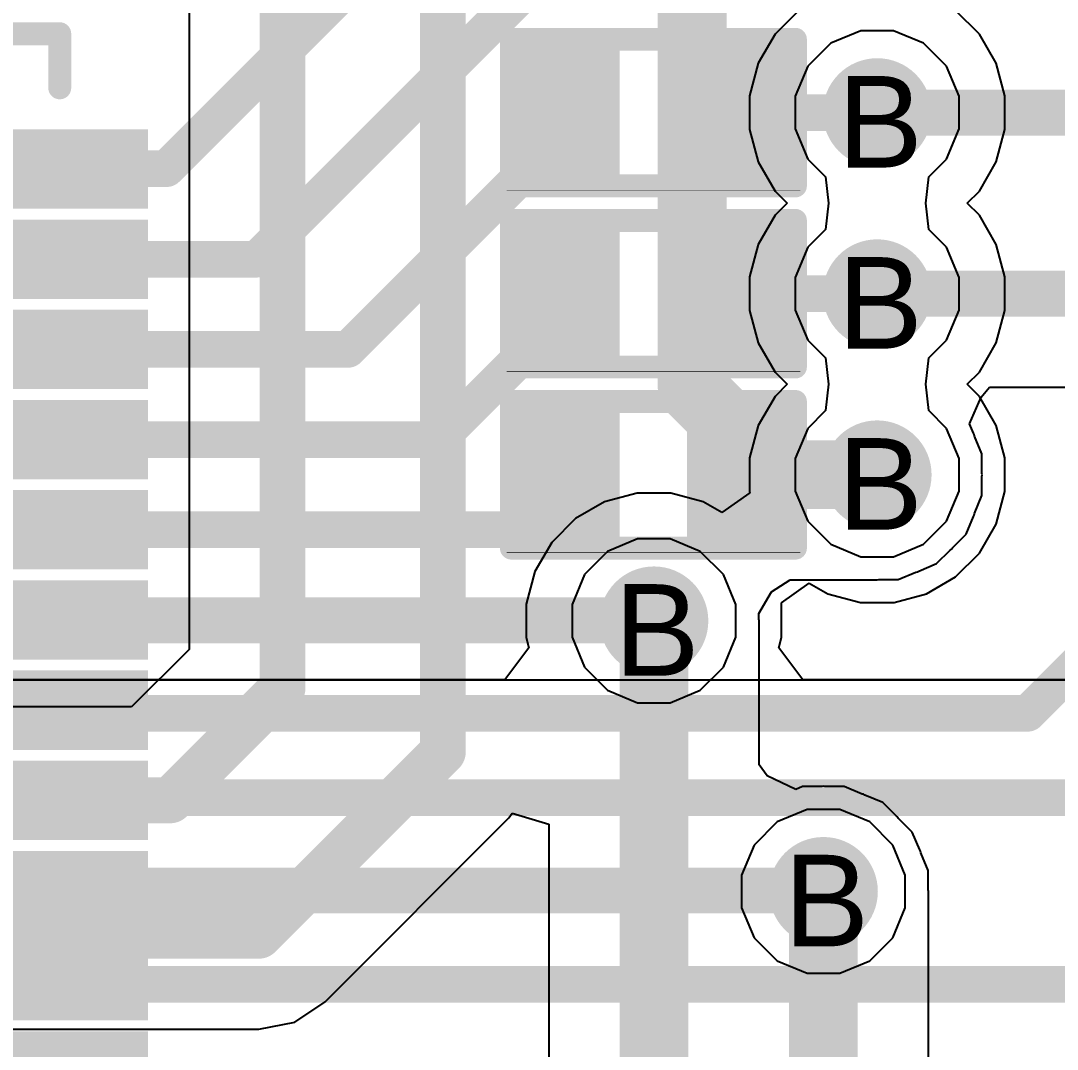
# Model space of a CAD drawing. Header units: inches. Extents: x 0 to 5379, y 0 to 5429.
# Drawn here: x 236.31 to 242.06, y 86.23 to 91.93 of the extents above; entities that cross this region are included whole.
import ezdxf

# ---------------------------------------------------------------- set-up
doc = ezdxf.new("R2010")
doc.units = ezdxf.units.IN
for name, color, linetype in [('Bottom Layer', 5, 'Continuous'), ('Bottom Solder', 6, 'Continuous'), ('Drill Drawing', 1, 'Continuous'), ('GND01', 16, 'Continuous'), ('GND02', 76, 'Continuous'), ('PWR', 156, 'Continuous'), ('SIG 01', 90, 'Continuous'), ('Top Layer', 1, 'Continuous'), ('Top Overlay', 2, 'Continuous'), ('Top Paste', 8, 'Continuous'), ('Top Solder', 216, 'Continuous'), ('Via Holes', 16, 'Continuous')]:
    doc.layers.add(name, color=color, linetype=linetype)
doc.styles.add('Arial', font='', dxfattribs={"height": 0.2})
doc.styles.get('Arial').set_extended_font_data('Arial')

# ---------------------------------------------------------------- blocks, each defined once
blk = doc.blocks.new('64_VFQFPN_9X9_146')
at = {"layer": 'Top Layer'}
for points in [[(4.07, 3.9), (4.93, 3.9), (4.93, 3.6), (4.07, 3.6)], [(4.07, 3.4), (4.93, 3.4), (4.93, 3.1), (4.07, 3.1)], [(4.07, 2.9), (4.93, 2.9), (4.93, 2.6), (4.07, 2.6)], [(4.07, 2.4), (4.93, 2.4), (4.93, 2.1), (4.07, 2.1)], [(4.07, 1.9), (4.93, 1.9), (4.93, 1.6), (4.07, 1.6)], [(4.07, 1.4), (4.93, 1.4), (4.93, 1.1), (4.07, 1.1)], [(4.07, 0.9), (4.93, 0.9), (4.93, 0.6), (4.07, 0.6)], [(4.07, 0.4), (4.93, 0.4), (4.93, 0.1), (4.07, 0.1)], [(4.07, -0.1), (4.93, -0.1), (4.93, -0.4), (4.07, -0.4)], [(4.07, -0.6), (4.93, -0.6), (4.93, -0.9), (4.07, -0.9)], [(4.07, -1.1), (4.93, -1.1), (4.93, -1.4), (4.07, -1.4)]]:
    blk.add_hatch(color=1, dxfattribs=at).paths.add_polyline_path(points)
at = {"layer": 'Top Paste'}
for points in [[(4.07, 3.9), (4.93, 3.9), (4.93, 3.6), (4.07, 3.6)], [(4.07, 3.4), (4.93, 3.4), (4.93, 3.1), (4.07, 3.1)], [(4.07, 2.9), (4.93, 2.9), (4.93, 2.6), (4.07, 2.6)], [(4.07, 2.4), (4.93, 2.4), (4.93, 2.1), (4.07, 2.1)], [(4.07, 1.9), (4.93, 1.9), (4.93, 1.6), (4.07, 1.6)], [(4.07, 1.4), (4.93, 1.4), (4.93, 1.1), (4.07, 1.1)], [(4.07, 0.9), (4.93, 0.9), (4.93, 0.6), (4.07, 0.6)], [(4.07, 0.4), (4.93, 0.4), (4.93, 0.1), (4.07, 0.1)], [(4.07, -0.1), (4.93, -0.1), (4.93, -0.4), (4.07, -0.4)], [(4.07, -0.6), (4.93, -0.6), (4.93, -0.9), (4.07, -0.9)], [(4.07, -1.1), (4.93, -1.1), (4.93, -1.4), (4.07, -1.4)]]:
    blk.add_hatch(color=8, dxfattribs=at).paths.add_polyline_path(points)
at = {"layer": 'Top Solder'}
for points in [[(4, 3.97), (5, 3.97), (5, 3.53), (4, 3.53)], [(4, 3.47), (5, 3.47), (5, 3.03), (4, 3.03)], [(4, 2.97), (5, 2.97), (5, 2.53), (4, 2.53)], [(4, 2.47), (5, 2.47), (5, 2.03), (4, 2.03)], [(4, 1.97), (5, 1.97), (5, 1.53), (4, 1.53)], [(4, 1.47), (5, 1.47), (5, 1.03), (4, 1.03)], [(4, 0.97), (5, 0.97), (5, 0.53), (4, 0.53)], [(4, 0.47), (5, 0.47), (5, 0.03), (4, 0.03)], [(4, -0.03), (5, -0.03), (5, -0.47), (4, -0.47)], [(4, -0.53), (5, -0.53), (5, -0.97), (4, -0.97)], [(4, -1.03), (5, -1.03), (5, -1.47), (4, -1.47)]]:
    blk.add_hatch(color=216, dxfattribs=at).paths.add_polyline_path(points)
at = {"layer": 'Top Overlay'}
for points in [[(4.2112, 4.5, 0.127, 0.127, 0), (4.5112, 4.5, 0.127, 0.127, 0)], [(4.5112, 4.2, 0.127, 0.127, 0), (4.5112, 4.5, 0.127, 0.127, 0)]]:
    blk.add_lwpolyline(points, format="xyseb", dxfattribs=at)
for points in [[(4.4795, 4.5, 0.0635, 0.0635, 1), (4.543, 4.5, 0.0635, 0.0635, 1)], [(4.4795, 4.5, 0.0635, 0.0635, 1), (4.543, 4.5, 0.0635, 0.0635, 1)], [(4.4795, 4.2, 0.0635, 0.0635, 1), (4.543, 4.2, 0.0635, 0.0635, 1)]]:
    blk.add_lwpolyline(points, format="xyseb", close=True, dxfattribs=at)
blk = doc.blocks.new('R___0402_592')
at = {"layer": 'Top Layer'}
for points in [[(-0.6985, -0.3175), (-0.6985, 0.3175), (-0.2413, 0.3175), (-0.2413, -0.3175)], [(0.2413, -0.3175), (0.2413, 0.3175), (0.6985, 0.3175), (0.6985, -0.3175)]]:
    blk.add_hatch(color=1, dxfattribs=at).paths.add_polyline_path(points)
at = {"layer": 'Top Paste'}
for points in [[(-0.6985, -0.3175), (-0.6985, 0.3175), (-0.2413, 0.3175), (-0.2413, -0.3175)], [(0.2413, -0.3175), (0.2413, 0.3175), (0.6985, 0.3175), (0.6985, -0.3175)]]:
    blk.add_hatch(color=8, dxfattribs=at).paths.add_polyline_path(points)
at = {"layer": 'Top Solder'}
for points in [[(-0.7535, -0.3725), (-0.7535, 0.3725), (-0.1863, 0.3725), (-0.1863, -0.3725)], [(0.1863, -0.3725), (0.1863, 0.3725), (0.7535, 0.3725), (0.7535, -0.3725)]]:
    blk.add_hatch(color=216, dxfattribs=at).paths.add_polyline_path(points)
at = {"layer": 'Top Overlay'}
for points in [[(-0.7874, 0.4064, 0.127, 0.127, 0), (0.7874, 0.4064, 0.127, 0.127, 0)], [(-0.7874, -0.4064, 0.127, 0.127, 0), (-0.7874, 0.4064, 0.127, 0.127, 0)], [(0.7874, -0.4064, 0.127, 0.127, 0), (0.7874, 0.4064, 0.127, 0.127, 0)], [(-0.7874, -0.4064, 0.127, 0.127, 0), (0.7874, -0.4064, 0.127, 0.127, 0)], [(-0.8128, -0.4318, 0.00323, 0.00323, 0), (0.8128, -0.4318, 0.00323, 0.00323, 0)]]:
    blk.add_lwpolyline(points, format="xyseb", dxfattribs=at)
for points in [[(-0.8191, 0.4064, 0.0635, 0.0635, 1), (-0.7556, 0.4064, 0.0635, 0.0635, 1)], [(-0.8191, 0.4064, 0.0635, 0.0635, 1), (-0.7556, 0.4064, 0.0635, 0.0635, 1)], [(0.7556, 0.4064, 0.0635, 0.0635, 1), (0.8191, 0.4064, 0.0635, 0.0635, 1)], [(0.7556, 0.4064, 0.0635, 0.0635, 1), (0.8191, 0.4064, 0.0635, 0.0635, 1)], [(-0.8191, -0.4064, 0.0635, 0.0635, 1), (-0.7556, -0.4064, 0.0635, 0.0635, 1)], [(-0.8191, -0.4064, 0.0635, 0.0635, 1), (-0.7556, -0.4064, 0.0635, 0.0635, 1)], [(0.7556, -0.4064, 0.0635, 0.0635, 1), (0.8191, -0.4064, 0.0635, 0.0635, 1)], [(0.7556, -0.4064, 0.0635, 0.0635, 1), (0.8191, -0.4064, 0.0635, 0.0635, 1)], [(-0.8136, -0.4318, 0.00161, 0.00161, 1), (-0.812, -0.4318, 0.00161, 0.00161, 1)], [(0.812, -0.4318, 0.00161, 0.00161, 1), (0.8136, -0.4318, 0.00161, 0.00161, 1)]]:
    blk.add_lwpolyline(points, format="xyseb", close=True, dxfattribs=at)
blk = doc.blocks.new('R___0402_593')
at = {"layer": 'Top Layer'}
for points in [[(-0.6985, -0.3175), (-0.6985, 0.3175), (-0.2413, 0.3175), (-0.2413, -0.3175)], [(0.2413, -0.3175), (0.2413, 0.3175), (0.6985, 0.3175), (0.6985, -0.3175)]]:
    blk.add_hatch(color=1, dxfattribs=at).paths.add_polyline_path(points)
at = {"layer": 'Top Paste'}
for points in [[(-0.6985, -0.3175), (-0.6985, 0.3175), (-0.2413, 0.3175), (-0.2413, -0.3175)], [(0.2413, -0.3175), (0.2413, 0.3175), (0.6985, 0.3175), (0.6985, -0.3175)]]:
    blk.add_hatch(color=8, dxfattribs=at).paths.add_polyline_path(points)
at = {"layer": 'Top Solder'}
for points in [[(-0.7535, -0.3725), (-0.7535, 0.3725), (-0.1863, 0.3725), (-0.1863, -0.3725)], [(0.1863, -0.3725), (0.1863, 0.3725), (0.7535, 0.3725), (0.7535, -0.3725)]]:
    blk.add_hatch(color=216, dxfattribs=at).paths.add_polyline_path(points)
at = {"layer": 'Top Overlay'}
for points in [[(-0.7874, 0.4064, 0.127, 0.127, 0), (0.7874, 0.4064, 0.127, 0.127, 0)], [(-0.7874, -0.4064, 0.127, 0.127, 0), (-0.7874, 0.4064, 0.127, 0.127, 0)], [(0.7874, -0.4064, 0.127, 0.127, 0), (0.7874, 0.4064, 0.127, 0.127, 0)], [(-0.7874, -0.4064, 0.127, 0.127, 0), (0.7874, -0.4064, 0.127, 0.127, 0)], [(-0.8128, -0.4318, 0.00323, 0.00323, 0), (0.8128, -0.4318, 0.00323, 0.00323, 0)]]:
    blk.add_lwpolyline(points, format="xyseb", dxfattribs=at)
for points in [[(-0.8191, 0.4064, 0.0635, 0.0635, 1), (-0.7556, 0.4064, 0.0635, 0.0635, 1)], [(-0.8191, 0.4064, 0.0635, 0.0635, 1), (-0.7556, 0.4064, 0.0635, 0.0635, 1)], [(0.7556, 0.4064, 0.0635, 0.0635, 1), (0.8191, 0.4064, 0.0635, 0.0635, 1)], [(0.7556, 0.4064, 0.0635, 0.0635, 1), (0.8191, 0.4064, 0.0635, 0.0635, 1)], [(-0.8191, -0.4064, 0.0635, 0.0635, 1), (-0.7556, -0.4064, 0.0635, 0.0635, 1)], [(-0.8191, -0.4064, 0.0635, 0.0635, 1), (-0.7556, -0.4064, 0.0635, 0.0635, 1)], [(0.7556, -0.4064, 0.0635, 0.0635, 1), (0.8191, -0.4064, 0.0635, 0.0635, 1)], [(0.7556, -0.4064, 0.0635, 0.0635, 1), (0.8191, -0.4064, 0.0635, 0.0635, 1)], [(-0.8136, -0.4318, 0.00161, 0.00161, 1), (-0.812, -0.4318, 0.00161, 0.00161, 1)], [(0.812, -0.4318, 0.00161, 0.00161, 1), (0.8136, -0.4318, 0.00161, 0.00161, 1)]]:
    blk.add_lwpolyline(points, format="xyseb", close=True, dxfattribs=at)
blk = doc.blocks.new('R___0402_594')
at = {"layer": 'Top Layer'}
for points in [[(-0.6985, -0.3175), (-0.6985, 0.3175), (-0.2413, 0.3175), (-0.2413, -0.3175)], [(0.2413, -0.3175), (0.2413, 0.3175), (0.6985, 0.3175), (0.6985, -0.3175)]]:
    blk.add_hatch(color=1, dxfattribs=at).paths.add_polyline_path(points)
at = {"layer": 'Top Paste'}
for points in [[(-0.6985, -0.3175), (-0.6985, 0.3175), (-0.2413, 0.3175), (-0.2413, -0.3175)], [(0.2413, -0.3175), (0.2413, 0.3175), (0.6985, 0.3175), (0.6985, -0.3175)]]:
    blk.add_hatch(color=8, dxfattribs=at).paths.add_polyline_path(points)
at = {"layer": 'Top Solder'}
for points in [[(-0.7535, -0.3725), (-0.7535, 0.3725), (-0.1863, 0.3725), (-0.1863, -0.3725)], [(0.1863, -0.3725), (0.1863, 0.3725), (0.7535, 0.3725), (0.7535, -0.3725)]]:
    blk.add_hatch(color=216, dxfattribs=at).paths.add_polyline_path(points)
at = {"layer": 'Top Overlay'}
for points in [[(-0.7874, 0.4064, 0.127, 0.127, 0), (0.7874, 0.4064, 0.127, 0.127, 0)], [(-0.7874, -0.4064, 0.127, 0.127, 0), (-0.7874, 0.4064, 0.127, 0.127, 0)], [(0.7874, -0.4064, 0.127, 0.127, 0), (0.7874, 0.4064, 0.127, 0.127, 0)], [(-0.7874, -0.4064, 0.127, 0.127, 0), (0.7874, -0.4064, 0.127, 0.127, 0)], [(-0.8128, -0.4318, 0.00323, 0.00323, 0), (0.8128, -0.4318, 0.00323, 0.00323, 0)]]:
    blk.add_lwpolyline(points, format="xyseb", dxfattribs=at)
for points in [[(-0.8191, 0.4064, 0.0635, 0.0635, 1), (-0.7556, 0.4064, 0.0635, 0.0635, 1)], [(-0.8191, 0.4064, 0.0635, 0.0635, 1), (-0.7556, 0.4064, 0.0635, 0.0635, 1)], [(0.7556, 0.4064, 0.0635, 0.0635, 1), (0.8191, 0.4064, 0.0635, 0.0635, 1)], [(0.7556, 0.4064, 0.0635, 0.0635, 1), (0.8191, 0.4064, 0.0635, 0.0635, 1)], [(-0.8191, -0.4064, 0.0635, 0.0635, 1), (-0.7556, -0.4064, 0.0635, 0.0635, 1)], [(-0.8191, -0.4064, 0.0635, 0.0635, 1), (-0.7556, -0.4064, 0.0635, 0.0635, 1)], [(0.7556, -0.4064, 0.0635, 0.0635, 1), (0.8191, -0.4064, 0.0635, 0.0635, 1)], [(0.7556, -0.4064, 0.0635, 0.0635, 1), (0.8191, -0.4064, 0.0635, 0.0635, 1)], [(-0.8136, -0.4318, 0.00161, 0.00161, 1), (-0.812, -0.4318, 0.00161, 0.00161, 1)], [(0.812, -0.4318, 0.00161, 0.00161, 1), (0.8136, -0.4318, 0.00161, 0.00161, 1)]]:
    blk.add_lwpolyline(points, format="xyseb", close=True, dxfattribs=at)

msp = doc.modelspace()

# ---------------------------------------------------------------- hatches: boundary and pattern name
at = {"layer": 'Bottom Layer'}
h = msp.add_hatch(color=5, dxfattribs=at)
edge = h.paths.add_edge_path()
edge.add_arc((241.0605, 91.4199), 0.2, 0, 360)
h = msp.add_hatch(color=5, dxfattribs=at)
edge = h.paths.add_edge_path()
edge.add_arc((241.0605, 90.4159), 0.2, 0, 360)
h = msp.add_hatch(color=5, dxfattribs=at)
edge = h.paths.add_edge_path()
edge.add_arc((241.0605, 89.412), 0.2, 0, 360)
h = msp.add_hatch(color=5, dxfattribs=at)
edge = h.paths.add_edge_path()
edge.add_arc((239.8227, 88.6024), 0.2, 0, 360)
h = msp.add_hatch(color=5, dxfattribs=at)
edge = h.paths.add_edge_path()
edge.add_arc((240.7625, 87.1024), 0.2, 0, 360)
at = {"layer": 'Bottom Solder'}
h = msp.add_hatch(color=6, dxfattribs=at)
edge = h.paths.add_edge_path()
edge.add_arc((241.0605, 91.4199), 0.3016, 0, 360)
h = msp.add_hatch(color=6, dxfattribs=at)
edge = h.paths.add_edge_path()
edge.add_arc((241.0605, 90.4159), 0.3016, 0, 360)
h = msp.add_hatch(color=6, dxfattribs=at)
edge = h.paths.add_edge_path()
edge.add_arc((241.0605, 89.412), 0.3016, 0, 360)
h = msp.add_hatch(color=6, dxfattribs=at)
edge = h.paths.add_edge_path()
edge.add_arc((239.8227, 88.6024), 0.3016, 0, 360)
h = msp.add_hatch(color=6, dxfattribs=at)
edge = h.paths.add_edge_path()
edge.add_arc((240.7625, 87.1024), 0.3016, 0, 360)
at = {"layer": 'GND01'}
h = msp.add_hatch(color=16, dxfattribs=at)
edge = h.paths.add_edge_path()
edge.add_arc((241.0605, 91.4199), 0.2, 0, 360)
h = msp.add_hatch(color=16, dxfattribs=at)
edge = h.paths.add_edge_path()
edge.add_arc((241.0605, 90.4159), 0.2, 0, 360)
h = msp.add_hatch(color=16, dxfattribs=at)
edge = h.paths.add_edge_path()
edge.add_arc((241.0605, 89.412), 0.2, 0, 360)
h = msp.add_hatch(color=16, dxfattribs=at)
edge = h.paths.add_edge_path()
edge.add_arc((239.8227, 88.6024), 0.2, 0, 360)
h = msp.add_hatch(color=16, dxfattribs=at)
edge = h.paths.add_edge_path()
edge.add_arc((240.7625, 87.1024), 0.2, 0, 360)
at = {"layer": 'GND02'}
h = msp.add_hatch(color=76, dxfattribs=at)
edge = h.paths.add_edge_path()
edge.add_arc((241.0605, 91.4199), 0.2, 0, 360)
h = msp.add_hatch(color=76, dxfattribs=at)
edge = h.paths.add_edge_path()
edge.add_arc((241.0605, 90.4159), 0.2, 0, 360)
h = msp.add_hatch(color=76, dxfattribs=at)
edge = h.paths.add_edge_path()
edge.add_arc((241.0605, 89.412), 0.2, 0, 360)
h = msp.add_hatch(color=76, dxfattribs=at)
edge = h.paths.add_edge_path()
edge.add_arc((239.8227, 88.6024), 0.2, 0, 360)
h = msp.add_hatch(color=76, dxfattribs=at)
edge = h.paths.add_edge_path()
edge.add_arc((240.7625, 87.1024), 0.2, 0, 360)
at = {"layer": 'PWR'}
h = msp.add_hatch(color=156, dxfattribs=at)
edge = h.paths.add_edge_path()
edge.add_arc((241.0605, 91.4199), 0.2, 0, 360)
h = msp.add_hatch(color=156, dxfattribs=at)
edge = h.paths.add_edge_path()
edge.add_arc((241.0605, 90.4159), 0.2, 0, 360)
h = msp.add_hatch(color=156, dxfattribs=at)
edge = h.paths.add_edge_path()
edge.add_arc((241.0605, 89.412), 0.2, 0, 360)
h = msp.add_hatch(color=156, dxfattribs=at)
edge = h.paths.add_edge_path()
edge.add_arc((239.8227, 88.6024), 0.2, 0, 360)
h = msp.add_hatch(color=156, dxfattribs=at)
edge = h.paths.add_edge_path()
edge.add_arc((240.7625, 87.1024), 0.2, 0, 360)
at = {"layer": 'SIG 01'}
h = msp.add_hatch(color=90, dxfattribs=at)
edge = h.paths.add_edge_path()
edge.add_arc((241.0605, 91.4199), 0.2, 0, 360)
h = msp.add_hatch(color=90, dxfattribs=at)
edge = h.paths.add_edge_path()
edge.add_arc((241.0605, 90.4159), 0.2, 0, 360)
h = msp.add_hatch(color=90, dxfattribs=at)
edge = h.paths.add_edge_path()
edge.add_arc((241.0605, 89.412), 0.2, 0, 360)
h = msp.add_hatch(color=90, dxfattribs=at)
edge = h.paths.add_edge_path()
edge.add_arc((239.8227, 88.6024), 0.2, 0, 360)
h = msp.add_hatch(color=90, dxfattribs=at)
edge = h.paths.add_edge_path()
edge.add_arc((240.7625, 87.1024), 0.2, 0, 360)
at = {"layer": 'Top Layer'}
h = msp.add_hatch(color=1, dxfattribs=at)
edge = h.paths.add_edge_path()
edge.add_arc((241.0605, 91.4199), 0.2, 0, 360)
h = msp.add_hatch(color=1, dxfattribs=at)
edge = h.paths.add_edge_path()
edge.add_arc((241.0605, 90.4159), 0.2, 0, 360)
h = msp.add_hatch(color=1, dxfattribs=at)
edge = h.paths.add_edge_path()
edge.add_arc((241.0605, 89.412), 0.2, 0, 360)
h = msp.add_hatch(color=1, dxfattribs=at)
edge = h.paths.add_edge_path()
edge.add_arc((239.8227, 88.6024), 0.2, 0, 360)
h = msp.add_hatch(color=1, dxfattribs=at)
edge = h.paths.add_edge_path()
edge.add_arc((240.7625, 87.1024), 0.2, 0, 360)
at = {"layer": 'Top Solder'}
h = msp.add_hatch(color=216, dxfattribs=at)
edge = h.paths.add_edge_path()
edge.add_arc((241.0605, 91.4199), 0.3016, 0, 360)
h = msp.add_hatch(color=216, dxfattribs=at)
edge = h.paths.add_edge_path()
edge.add_arc((241.0605, 90.4159), 0.3016, 0, 360)
h = msp.add_hatch(color=216, dxfattribs=at)
edge = h.paths.add_edge_path()
edge.add_arc((241.0605, 89.412), 0.3016, 0, 360)
h = msp.add_hatch(color=216, dxfattribs=at)
edge = h.paths.add_edge_path()
edge.add_arc((239.8227, 88.6024), 0.3016, 0, 360)
h = msp.add_hatch(color=216, dxfattribs=at)
edge = h.paths.add_edge_path()
edge.add_arc((240.7625, 87.1024), 0.3016, 0, 360)
at = {"layer": 'Via Holes'}
h = msp.add_hatch(color=7, dxfattribs=at)
edge = h.paths.add_edge_path()
edge.add_arc((241.0605, 91.4199), 0.1, 0, 360)
h = msp.add_hatch(color=7, dxfattribs=at)
edge = h.paths.add_edge_path()
edge.add_arc((241.0605, 90.4159), 0.1, 0, 360)
h = msp.add_hatch(color=7, dxfattribs=at)
edge = h.paths.add_edge_path()
edge.add_arc((241.0605, 89.412), 0.1, 0, 360)
h = msp.add_hatch(color=7, dxfattribs=at)
edge = h.paths.add_edge_path()
edge.add_arc((239.8227, 88.6024), 0.1, 0, 360)
h = msp.add_hatch(color=7, dxfattribs=at)
edge = h.paths.add_edge_path()
edge.add_arc((240.7625, 87.1024), 0.1, 0, 360)

# ---------------------------------------------------------------- linework, layer by layer
at = {"layer": 'Bottom Layer'}
for p, q in [((240.6258, 91.9864), (240.494, 91.8546)), ((241.6271, 91.8546), (241.4952, 91.9864)), ((240.494, 91.8546), (240.4008, 91.6932)), ((241.7203, 91.6932), (241.6271, 91.8546)), ((240.4008, 91.6932), (240.3525, 91.5131)), ((241.7685, 91.5131), (241.7203, 91.6932)), ((240.3525, 91.5131), (240.3525, 91.3267)), ((241.7685, 91.3267), (241.7685, 91.5131)), ((240.3525, 91.3267), (240.4008, 91.1466)), ((241.7203, 91.1466), (241.7685, 91.3267)), ((240.4008, 91.1466), (240.494, 90.9852)), ((241.6271, 90.9852), (241.7203, 91.1466)), ((240.494, 90.9852), (240.5612, 90.9179)), ((241.5598, 90.9179), (241.6271, 90.9852)), ((240.5612, 90.9179), (240.494, 90.8507)), ((241.6271, 90.8507), (241.5598, 90.9179)), ((240.494, 90.8507), (240.4008, 90.6892)), ((241.7203, 90.6892), (241.6271, 90.8507)), ((240.4008, 90.6892), (240.3525, 90.5092)), ((241.7685, 90.5092), (241.7203, 90.6892)), ((240.3525, 90.5092), (240.3525, 90.3227)), ((241.7685, 90.3227), (241.7685, 90.5092)), ((240.3525, 90.3227), (240.4008, 90.1427)), ((241.7203, 90.1427), (241.7685, 90.3227)), ((240.4008, 90.1427), (240.494, 89.9812)), ((241.6271, 89.9812), (241.7203, 90.1427)), ((240.494, 89.9812), (240.5612, 89.914)), ((241.5598, 89.914), (241.6271, 89.9812)), ((240.5612, 89.914), (240.494, 89.8467)), ((241.6271, 89.8467), (241.5598, 89.914)), ((240.494, 89.8467), (240.4008, 89.6853)), ((241.7203, 89.6853), (241.6271, 89.8467)), ((240.4008, 89.6853), (240.3525, 89.5052)), ((241.7685, 89.5052), (241.7203, 89.6853)), ((240.3525, 89.5052), (240.3525, 89.3188)), ((241.7685, 89.3188), (241.7685, 89.5052)), ((239.7295, 89.3104), (239.5494, 89.2621)), ((239.9159, 89.3104), (239.7295, 89.3104)), ((240.096, 89.2621), (239.9159, 89.3104)), ((240.3541, 89.3128), (240.1997, 89.2023)), ((240.3525, 89.3188), (240.3541, 89.3128)), ((241.7203, 89.1387), (241.7685, 89.3188)), ((239.5494, 89.2621), (239.388, 89.1689)), ((240.1997, 89.2023), (240.096, 89.2621)), ((239.388, 89.1689), (239.2562, 89.0371)), ((241.6271, 88.9773), (241.7203, 89.1387)), ((239.2562, 89.0371), (239.163, 88.8757)), ((241.4952, 88.8455), (241.6271, 88.9773)), ((239.163, 88.8757), (239.1147, 88.6956)), ((241.3338, 88.7522), (241.4952, 88.8455)), ((240.5291, 88.7016), (240.6836, 88.8121)), ((240.6836, 88.8121), (240.7872, 88.7522)), ((240.7872, 88.7522), (240.9673, 88.704)), ((241.1537, 88.704), (241.3338, 88.7522)), ((239.1147, 88.6956), (239.1147, 88.5092)), ((240.5307, 88.6956), (240.5291, 88.7016)), ((240.5307, 88.5092), (240.5307, 88.6956)), ((240.9673, 88.704), (241.1537, 88.704)), ((239.1147, 88.5092), (239.1297, 88.4534)), ((240.5158, 88.4534), (240.5307, 88.5092)), ((239.1297, 88.4534), (238.997, 88.2756)), ((240.6485, 88.2756), (240.5158, 88.4534)), ((205.6083, 88.2756), (243.3527, 88.2756)), ((238.997, 88.2756), (228.8465, 88.2756)), ((243.3527, 88.2756), (240.6485, 88.2756))]:
    msp.add_line(p, q, dxfattribs=at)
at = {"layer": 'GND01'}
for p, q in [((240.9702, 91.8739), (240.8033, 91.8048)), ((241.1508, 91.8739), (240.9702, 91.8739)), ((241.3177, 91.8048), (241.1508, 91.8739)), ((240.8033, 91.8048), (240.6756, 91.6771)), ((241.4454, 91.6771), (241.3177, 91.8048)), ((240.6756, 91.6771), (240.6065, 91.5102)), ((241.5145, 91.5102), (241.4454, 91.6771)), ((240.6065, 91.5102), (240.6065, 91.3296)), ((241.5145, 91.3296), (241.5145, 91.5102)), ((240.6065, 91.3296), (240.6756, 91.1627)), ((241.4454, 91.1627), (241.5145, 91.3296)), ((240.6756, 91.1627), (240.7745, 91.0638)), ((241.3465, 91.0638), (241.4454, 91.1627)), ((240.7745, 91.0638), (240.7905, 90.9179)), ((241.3305, 90.9179), (241.3465, 91.0638)), ((240.7905, 90.9179), (240.7745, 90.772)), ((241.3465, 90.772), (241.3305, 90.9179)), ((240.7745, 90.772), (240.6756, 90.6731)), ((241.4454, 90.6731), (241.3465, 90.772)), ((240.6756, 90.6731), (240.6065, 90.5063)), ((241.5145, 90.5063), (241.4454, 90.6731)), ((240.6065, 90.5063), (240.6065, 90.3256)), ((241.5145, 90.3256), (241.5145, 90.5063)), ((240.6065, 90.3256), (240.6756, 90.1588)), ((241.4454, 90.1588), (241.5145, 90.3256)), ((240.6756, 90.1588), (240.7745, 90.0599)), ((241.3465, 90.0599), (241.4454, 90.1588)), ((240.7745, 90.0599), (240.7905, 89.914)), ((241.3305, 89.914), (241.3465, 90.0599)), ((240.7905, 89.914), (240.7745, 89.7681)), ((241.3465, 89.7681), (241.3305, 89.914)), ((240.7745, 89.7681), (240.6756, 89.6692)), ((241.4454, 89.6692), (241.3465, 89.7681)), ((240.6756, 89.6692), (240.6065, 89.5023)), ((241.5145, 89.5023), (241.4454, 89.6692)), ((240.6065, 89.5023), (240.6065, 89.3217)), ((241.5145, 89.3217), (241.5145, 89.5023)), ((240.6065, 89.3217), (240.6756, 89.1548)), ((241.4454, 89.1548), (241.5145, 89.3217)), ((240.6756, 89.1548), (240.8033, 89.0271)), ((241.3177, 89.0271), (241.4454, 89.1548)), ((239.7324, 89.0564), (239.5656, 88.9873)), ((239.913, 89.0564), (239.7324, 89.0564)), ((240.0799, 88.9873), (239.913, 89.0564)), ((240.8033, 89.0271), (240.9702, 88.958)), ((241.1508, 88.958), (241.3177, 89.0271)), ((239.5656, 88.9873), (239.4378, 88.8596)), ((240.2076, 88.8596), (240.0799, 88.9873)), ((240.9702, 88.958), (241.1508, 88.958)), ((239.4378, 88.8596), (239.3687, 88.6927)), ((240.2767, 88.6927), (240.2076, 88.8596)), ((239.3687, 88.6927), (239.3687, 88.5121)), ((240.2767, 88.5121), (240.2767, 88.6927)), ((239.3687, 88.5121), (239.4378, 88.3452)), ((240.2076, 88.3452), (240.2767, 88.5121)), ((239.4378, 88.3452), (239.5656, 88.2175)), ((240.0799, 88.2175), (240.2076, 88.3452)), ((239.5656, 88.2175), (239.7324, 88.1484)), ((239.913, 88.1484), (240.0799, 88.2175)), ((239.7324, 88.1484), (239.913, 88.1484)), ((240.6722, 87.5564), (240.5054, 87.4873)), ((240.8528, 87.5564), (240.6722, 87.5564)), ((241.0197, 87.4873), (240.8528, 87.5564)), ((240.5054, 87.4873), (240.3776, 87.3596)), ((241.1474, 87.3596), (241.0197, 87.4873)), ((240.3776, 87.3596), (240.3085, 87.1927)), ((241.2165, 87.1927), (241.1474, 87.3596)), ((240.3085, 87.1927), (240.3085, 87.0121)), ((241.2165, 87.0121), (241.2165, 87.1927)), ((240.3085, 87.0121), (240.3776, 86.8452)), ((241.1474, 86.8452), (241.2165, 87.0121)), ((240.3776, 86.8452), (240.5054, 86.7175)), ((241.0197, 86.7175), (241.1474, 86.8452)), ((240.5054, 86.7175), (240.6722, 86.6484)), ((240.8528, 86.6484), (241.0197, 86.7175)), ((240.6722, 86.6484), (240.8528, 86.6484))]:
    msp.add_line(p, q, dxfattribs=at)
at = {"layer": 'GND02'}
for p, q in [((240.9702, 91.8739), (240.8033, 91.8048)), ((241.1508, 91.8739), (240.9702, 91.8739)), ((241.3177, 91.8048), (241.1508, 91.8739)), ((240.8033, 91.8048), (240.6756, 91.6771)), ((241.4454, 91.6771), (241.3177, 91.8048)), ((240.6756, 91.6771), (240.6065, 91.5102)), ((241.5145, 91.5102), (241.4454, 91.6771)), ((240.6065, 91.5102), (240.6065, 91.3296)), ((241.5145, 91.3296), (241.5145, 91.5102)), ((240.6065, 91.3296), (240.6756, 91.1627)), ((241.4454, 91.1627), (241.5145, 91.3296)), ((240.6756, 91.1627), (240.7745, 91.0638)), ((241.3465, 91.0638), (241.4454, 91.1627)), ((240.7745, 91.0638), (240.7905, 90.9179)), ((241.3305, 90.9179), (241.3465, 91.0638)), ((240.7905, 90.9179), (240.7745, 90.772)), ((241.3465, 90.772), (241.3305, 90.9179)), ((240.7745, 90.772), (240.6756, 90.6731)), ((241.4454, 90.6731), (241.3465, 90.772)), ((240.6756, 90.6731), (240.6065, 90.5063)), ((241.5145, 90.5063), (241.4454, 90.6731)), ((240.6065, 90.5063), (240.6065, 90.3256)), ((241.5145, 90.3256), (241.5145, 90.5063)), ((240.6065, 90.3256), (240.6756, 90.1588)), ((241.4454, 90.1588), (241.5145, 90.3256)), ((240.6756, 90.1588), (240.7745, 90.0599)), ((241.3465, 90.0599), (241.4454, 90.1588)), ((240.7745, 90.0599), (240.7905, 89.914)), ((241.3305, 89.914), (241.3465, 90.0599)), ((240.7905, 89.914), (240.7745, 89.7681)), ((241.3465, 89.7681), (241.3305, 89.914)), ((240.7745, 89.7681), (240.6756, 89.6692)), ((241.4454, 89.6692), (241.3465, 89.7681)), ((240.6756, 89.6692), (240.6065, 89.5023)), ((241.5145, 89.5023), (241.4454, 89.6692)), ((240.6065, 89.5023), (240.6065, 89.3217)), ((241.5145, 89.3217), (241.5145, 89.5023)), ((240.6065, 89.3217), (240.6756, 89.1548)), ((241.4454, 89.1548), (241.5145, 89.3217)), ((240.6756, 89.1548), (240.8033, 89.0271)), ((241.3177, 89.0271), (241.4454, 89.1548)), ((239.7324, 89.0564), (239.5656, 88.9873)), ((239.913, 89.0564), (239.7324, 89.0564)), ((240.0799, 88.9873), (239.913, 89.0564)), ((240.8033, 89.0271), (240.9702, 88.958)), ((241.1508, 88.958), (241.3177, 89.0271)), ((239.5656, 88.9873), (239.4378, 88.8596)), ((240.2076, 88.8596), (240.0799, 88.9873)), ((240.9702, 88.958), (241.1508, 88.958)), ((239.4378, 88.8596), (239.3687, 88.6927)), ((240.2767, 88.6927), (240.2076, 88.8596)), ((239.3687, 88.6927), (239.3687, 88.5121)), ((240.2767, 88.5121), (240.2767, 88.6927)), ((239.3687, 88.5121), (239.4378, 88.3452)), ((240.2076, 88.3452), (240.2767, 88.5121)), ((239.4378, 88.3452), (239.5656, 88.2175)), ((240.0799, 88.2175), (240.2076, 88.3452)), ((239.5656, 88.2175), (239.7324, 88.1484)), ((239.913, 88.1484), (240.0799, 88.2175)), ((239.7324, 88.1484), (239.913, 88.1484)), ((240.6722, 87.5564), (240.5054, 87.4873)), ((240.8528, 87.5564), (240.6722, 87.5564)), ((241.0197, 87.4873), (240.8528, 87.5564)), ((240.5054, 87.4873), (240.3776, 87.3596)), ((241.1474, 87.3596), (241.0197, 87.4873)), ((240.3776, 87.3596), (240.3085, 87.1927)), ((241.2165, 87.1927), (241.1474, 87.3596)), ((240.3085, 87.1927), (240.3085, 87.0121)), ((241.2165, 87.0121), (241.2165, 87.1927)), ((240.3085, 87.0121), (240.3776, 86.8452)), ((241.1474, 86.8452), (241.2165, 87.0121)), ((240.3776, 86.8452), (240.5054, 86.7175)), ((241.0197, 86.7175), (241.1474, 86.8452)), ((240.5054, 86.7175), (240.6722, 86.6484)), ((240.8528, 86.6484), (241.0197, 86.7175)), ((240.6722, 86.6484), (240.8528, 86.6484))]:
    msp.add_line(p, q, dxfattribs=at)
at = {"layer": 'PWR'}
for p, q in [((240.9702, 91.8739), (240.8033, 91.8048)), ((241.1508, 91.8739), (240.9702, 91.8739)), ((241.3177, 91.8048), (241.1508, 91.8739)), ((240.8033, 91.8048), (240.6756, 91.6771)), ((241.4454, 91.6771), (241.3177, 91.8048)), ((240.6756, 91.6771), (240.6065, 91.5102)), ((241.5145, 91.5102), (241.4454, 91.6771)), ((240.6065, 91.5102), (240.6065, 91.3296)), ((241.5145, 91.3296), (241.5145, 91.5102)), ((240.6065, 91.3296), (240.6756, 91.1627)), ((241.4454, 91.1627), (241.5145, 91.3296)), ((240.6756, 91.1627), (240.7745, 91.0638)), ((241.3465, 91.0638), (241.4454, 91.1627)), ((240.7745, 91.0638), (240.7905, 90.9179)), ((241.3305, 90.9179), (241.3465, 91.0638)), ((240.7905, 90.9179), (240.7745, 90.772)), ((241.3465, 90.772), (241.3305, 90.9179)), ((240.7745, 90.772), (240.6756, 90.6731)), ((241.4454, 90.6731), (241.3465, 90.772)), ((240.6756, 90.6731), (240.6065, 90.5063)), ((241.5145, 90.5063), (241.4454, 90.6731)), ((240.6065, 90.5063), (240.6065, 90.3256)), ((241.5145, 90.3256), (241.5145, 90.5063)), ((240.6065, 90.3256), (240.6756, 90.1588)), ((241.4454, 90.1588), (241.5145, 90.3256)), ((240.6756, 90.1588), (240.7745, 90.0599)), ((241.3465, 90.0599), (241.4454, 90.1588)), ((240.7745, 90.0599), (240.7905, 89.914)), ((241.3305, 89.914), (241.3465, 90.0599)), ((240.7905, 89.914), (240.7745, 89.7681)), ((241.3465, 89.7681), (241.3305, 89.914)), ((240.7745, 89.7681), (240.6756, 89.6692)), ((241.4454, 89.6692), (241.3465, 89.7681)), ((240.6756, 89.6692), (240.6065, 89.5023)), ((241.5145, 89.5023), (241.4454, 89.6692)), ((240.6065, 89.5023), (240.6065, 89.3217)), ((241.5145, 89.3217), (241.5145, 89.5023)), ((240.6065, 89.3217), (240.6756, 89.1548)), ((241.4454, 89.1548), (241.5145, 89.3217)), ((240.6756, 89.1548), (240.8033, 89.0271)), ((241.3177, 89.0271), (241.4454, 89.1548)), ((239.7324, 89.0564), (239.5656, 88.9873)), ((239.913, 89.0564), (239.7324, 89.0564)), ((240.0799, 88.9873), (239.913, 89.0564)), ((240.8033, 89.0271), (240.9702, 88.958)), ((241.1508, 88.958), (241.3177, 89.0271)), ((239.5656, 88.9873), (239.4378, 88.8596)), ((240.2076, 88.8596), (240.0799, 88.9873)), ((240.9702, 88.958), (241.1508, 88.958)), ((239.4378, 88.8596), (239.3687, 88.6927)), ((240.2767, 88.6927), (240.2076, 88.8596)), ((239.3687, 88.6927), (239.3687, 88.5121)), ((240.2767, 88.5121), (240.2767, 88.6927)), ((239.3687, 88.5121), (239.4378, 88.3452)), ((240.2076, 88.3452), (240.2767, 88.5121)), ((239.4378, 88.3452), (239.5656, 88.2175)), ((240.0799, 88.2175), (240.2076, 88.3452)), ((239.5656, 88.2175), (239.7324, 88.1484)), ((239.913, 88.1484), (240.0799, 88.2175)), ((239.7324, 88.1484), (239.913, 88.1484)), ((240.6722, 87.5564), (240.5054, 87.4873)), ((240.8528, 87.5564), (240.6722, 87.5564)), ((241.0197, 87.4873), (240.8528, 87.5564)), ((240.5054, 87.4873), (240.3776, 87.3596)), ((241.1474, 87.3596), (241.0197, 87.4873)), ((240.3776, 87.3596), (240.3085, 87.1927)), ((241.2165, 87.1927), (241.1474, 87.3596)), ((240.3085, 87.1927), (240.3085, 87.0121)), ((241.2165, 87.0121), (241.2165, 87.1927)), ((240.3085, 87.0121), (240.3776, 86.8452)), ((241.1474, 86.8452), (241.2165, 87.0121)), ((240.3776, 86.8452), (240.5054, 86.7175)), ((241.0197, 86.7175), (241.1474, 86.8452)), ((240.5054, 86.7175), (240.6722, 86.6484)), ((240.8528, 86.6484), (241.0197, 86.7175)), ((240.6722, 86.6484), (240.8528, 86.6484))]:
    msp.add_line(p, q, dxfattribs=at)
at = {"layer": 'SIG 01'}
for p, q in [((237.2457, 93.5886), (237.2457, 88.4437)), ((241.6371, 89.8421), (241.6836, 89.898)), ((241.6836, 89.898), (243.7619, 89.898)), ((241.5722, 89.6948), (241.6371, 89.8421)), ((241.5939, 89.6424), (241.5722, 89.6948)), ((241.5989, 89.635), (241.5939, 89.6424)), ((241.6007, 89.6262), (241.5989, 89.635)), ((241.6415, 89.5276), (241.6007, 89.6262)), ((241.6415, 89.4208), (241.6415, 89.5276)), ((241.6433, 89.412), (241.6415, 89.4208)), ((241.6415, 89.4032), (241.6433, 89.412)), ((241.6415, 89.2964), (241.6415, 89.4032)), ((241.6007, 89.1978), (241.6415, 89.2964)), ((241.5939, 89.1816), (241.5989, 89.189)), ((241.5989, 89.189), (241.6007, 89.1978)), ((241.5531, 89.0829), (241.5939, 89.1816)), ((241.4775, 89.0074), (241.5531, 89.0829)), ((241.3896, 88.9195), (241.4652, 88.995)), ((241.4652, 88.995), (241.4726, 89)), ((241.4726, 89), (241.4775, 89.0074)), ((241.2909, 88.8785), (241.3896, 88.9195)), ((241.1761, 88.831), (241.2749, 88.8719)), ((241.2749, 88.8719), (241.2836, 88.8737)), ((241.2836, 88.8737), (241.2909, 88.8785)), ((240.4742, 88.7631), (240.5776, 88.8293)), ((240.5776, 88.8293), (241.0606, 88.8293)), ((241.0606, 88.8293), (241.0691, 88.831)), ((241.0691, 88.831), (241.1761, 88.831)), ((240.4037, 88.6439), (240.4742, 88.7631)), ((240.4037, 88.6109), (240.4037, 88.6439)), ((240.4054, 88.6024), (240.4037, 88.6109)), ((240.4054, 87.8033), (240.4054, 88.6024)), ((237.2457, 88.4437), (236.9271, 88.1252)), ((236.9271, 88.1252), (228.525, 88.1252)), ((240.4508, 87.7435), (240.4054, 87.8033)), ((240.6086, 87.6675), (240.4508, 87.7435)), ((240.647, 87.6834), (240.6086, 87.6675)), ((240.754, 87.6834), (240.647, 87.6834)), ((240.7625, 87.6851), (240.754, 87.6834)), ((240.7711, 87.6834), (240.7625, 87.6851)), ((240.8781, 87.6834), (240.7711, 87.6834)), ((240.977, 87.6424), (240.8781, 87.6834)), ((240.9855, 87.6407), (240.977, 87.6424)), ((240.9927, 87.6359), (240.9855, 87.6407)), ((241.0916, 87.5949), (240.9927, 87.6359)), ((241.1673, 87.5193), (241.0916, 87.5949)), ((239.0189, 87.5098), (239.0368, 87.5366)), ((239.0368, 87.5366), (239.24, 87.4749)), ((237.9993, 86.4901), (239.0189, 87.5098)), ((239.24, 87.4749), (239.24, 86.085)), ((241.1746, 87.5144), (241.1673, 87.5193)), ((241.1794, 87.5072), (241.1746, 87.5144)), ((241.2551, 87.4315), (241.1794, 87.5072)), ((241.296, 87.3326), (241.2551, 87.4315)), ((241.3009, 87.3254), (241.296, 87.3326)), ((241.3026, 87.3169), (241.3009, 87.3254)), ((241.3435, 87.218), (241.3026, 87.3169)), ((241.3435, 87.1109), (241.3435, 87.218)), ((241.3452, 87.1024), (241.3435, 87.1109)), ((241.3452, 68.7408), (241.3452, 87.1024)), ((237.8312, 86.3778), (237.9993, 86.4901)), ((237.633, 86.3384), (237.8312, 86.3778)), ((223.3806, 86.3384), (237.633, 86.3384))]:
    msp.add_line(p, q, dxfattribs=at)
for points in [[(237.7637, 88.2292, 0.254, 0.254, 0), (237.7637, 93.5886, 0.254, 0.254, 0)], [(238.6527, 87.876, 0.254, 0.254, 0), (238.6527, 93.1418, 0.254, 0.254, 0)], [(240.0347, 89.8906, 0.381, 0.381, 0), (240.0347, 92.5931, 0.381, 0.381, 0)], [(241.0606, 91.4199, 0.254, 0.254, 0), (244.2701, 91.4199, 0.254, 0.254, 0)], [(241.0606, 90.4159, 0.254, 0.254, 0), (243.9764, 90.4159, 0.254, 0.254, 0)], [(240.0347, 89.8906, 0.381, 0.381, 0), (240.5133, 89.412, 0.381, 0.381, 0)], [(240.5133, 89.412, 0.381, 0.381, 0), (241.0606, 89.412, 0.381, 0.381, 0)], [(239.8227, 69.13, 0.381, 0.381, 0), (239.8227, 88.6024, 0.381, 0.381, 0)], [(237.1417, 87.6072, 0.254, 0.254, 0), (237.7637, 88.2292, 0.254, 0.254, 0)], [(237.633, 86.8564, 0.254, 0.254, 0), (238.6527, 87.876, 0.254, 0.254, 0)], [(228.2572, 87.6072, 0.254, 0.254, 0), (237.1417, 87.6072, 0.254, 0.254, 0)], [(240.7625, 68.7408, 0.381, 0.381, 0), (240.7625, 87.1024, 0.381, 0.381, 0)], [(223.166, 86.8564, 0.254, 0.254, 0), (237.633, 86.8564, 0.254, 0.254, 0)]]:
    msp.add_lwpolyline(points, format="xyseb", dxfattribs=at)
for points in [[(240.9971, 91.4199, 0.127, 0.127, 1), (241.1241, 91.4199, 0.127, 0.127, 1)], [(240.9971, 90.4159, 0.127, 0.127, 1), (241.1241, 90.4159, 0.127, 0.127, 1)], [(239.9395, 89.8906, 0.1905, 0.1905, 1), (240.13, 89.8906, 0.1905, 0.1905, 1)], [(239.9395, 89.8906, 0.1905, 0.1905, 1), (240.13, 89.8906, 0.1905, 0.1905, 1)], [(240.4181, 89.412, 0.1905, 0.1905, 1), (240.6086, 89.412, 0.1905, 0.1905, 1)], [(240.4181, 89.412, 0.1905, 0.1905, 1), (240.6086, 89.412, 0.1905, 0.1905, 1)], [(240.9653, 89.412, 0.1905, 0.1905, 1), (241.1558, 89.412, 0.1905, 0.1905, 1)], [(239.7275, 88.6024, 0.1905, 0.1905, 1), (239.918, 88.6024, 0.1905, 0.1905, 1)], [(237.7002, 88.2292, 0.127, 0.127, 1), (237.8272, 88.2292, 0.127, 0.127, 1)], [(237.7002, 88.2292, 0.127, 0.127, 1), (237.8272, 88.2292, 0.127, 0.127, 1)], [(238.5892, 87.876, 0.127, 0.127, 1), (238.7162, 87.876, 0.127, 0.127, 1)], [(238.5892, 87.876, 0.127, 0.127, 1), (238.7162, 87.876, 0.127, 0.127, 1)], [(237.0782, 87.6072, 0.127, 0.127, 1), (237.2052, 87.6072, 0.127, 0.127, 1)], [(237.0782, 87.6072, 0.127, 0.127, 1), (237.2052, 87.6072, 0.127, 0.127, 1)], [(240.6673, 87.1024, 0.1905, 0.1905, 1), (240.8578, 87.1024, 0.1905, 0.1905, 1)], [(237.5695, 86.8564, 0.127, 0.127, 1), (237.6965, 86.8564, 0.127, 0.127, 1)], [(237.5695, 86.8564, 0.127, 0.127, 1), (237.6965, 86.8564, 0.127, 0.127, 1)]]:
    msp.add_lwpolyline(points, format="xyseb", close=True, dxfattribs=at)
at = {"layer": 'Top Layer'}
for points in [[(237.1201, 91.1091, 0.2032, 0.2032, 0), (239.2229, 93.2119, 0.2032, 0.2032, 0)], [(237.6221, 90.6072, 0.2032, 0.2032, 0), (239.3499, 92.3349, 0.2032, 0.2032, 0)], [(239.3499, 91.331, 0.2032, 0.2032, 0), (239.3499, 91.4199, 0.2032, 0.2032, 0)], [(240.2897, 91.4199, 0.2032, 0.2032, 0), (241.0605, 91.4199, 0.2032, 0.2032, 0)], [(238.1261, 90.1072, 0.2032, 0.2032, 0), (239.3499, 91.331, 0.2032, 0.2032, 0)], [(236.5173, 91.1072, 0.2032, 0.2032, 0), (236.5192, 91.1091, 0.2032, 0.2032, 0)], [(236.5192, 91.1091, 0.2032, 0.2032, 0), (237.1201, 91.1091, 0.2032, 0.2032, 0)], [(236.5173, 90.6072, 0.2032, 0.2032, 0), (237.6221, 90.6072, 0.2032, 0.2032, 0)], [(241.8946, 88.0898, 0.2032, 0.2032, 0), (244.3781, 90.5733, 0.2032, 0.2032, 0)], [(239.3499, 90.327, 0.2032, 0.2032, 0), (239.3499, 90.4159, 0.2032, 0.2032, 0)], [(240.2897, 90.4159, 0.2032, 0.2032, 0), (241.0605, 90.4159, 0.2032, 0.2032, 0)], [(238.63, 89.6072, 0.2032, 0.2032, 0), (239.3499, 90.327, 0.2032, 0.2032, 0)], [(236.5173, 90.1072, 0.2032, 0.2032, 0), (238.1261, 90.1072, 0.2032, 0.2032, 0)], [(236.5173, 89.6072, 0.2032, 0.2032, 0), (238.63, 89.6072, 0.2032, 0.2032, 0)], [(240.2897, 89.412, 0.254, 0.254, 0), (241.0605, 89.412, 0.254, 0.254, 0)], [(239.3499, 89.3231, 0.2032, 0.2032, 0), (239.3499, 89.412, 0.2032, 0.2032, 0)], [(239.134, 89.1072, 0.2032, 0.2032, 0), (239.3499, 89.3231, 0.2032, 0.2032, 0)], [(236.5173, 89.1072, 0.2032, 0.2032, 0), (239.134, 89.1072, 0.2032, 0.2032, 0)], [(236.5197, 88.6048, 0.254, 0.254, 0), (239.8203, 88.6048, 0.254, 0.254, 0)], [(239.8203, 88.6048, 0.254, 0.254, 0), (239.8227, 88.6024, 0.254, 0.254, 0)], [(236.5173, 88.6072, 0.2032, 0.2032, 0), (236.5197, 88.6048, 0.2032, 0.2032, 0)], [(236.5173, 88.1072, 0.2032, 0.2032, 0), (236.5347, 88.0898, 0.2032, 0.2032, 0)], [(236.5347, 88.0898, 0.2032, 0.2032, 0), (241.8946, 88.0898, 0.2032, 0.2032, 0)], [(236.5315, 87.6214, 0.2032, 0.2032, 0), (242.2232, 87.6214, 0.2032, 0.2032, 0)], [(236.5173, 87.1072, 0.254, 0.254, 0), (240.7625, 87.1072, 0.254, 0.254, 0)], [(236.5173, 86.6072, 0.2032, 0.2032, 0), (236.5371, 86.5874, 0.2032, 0.2032, 0)], [(236.5371, 86.5874, 0.2032, 0.2032, 0), (243.8102, 86.5874, 0.2032, 0.2032, 0)]]:
    msp.add_lwpolyline(points, format="xyseb", dxfattribs=at)
for points in [[(239.2991, 91.4199, 0.1016, 0.1016, 1), (239.4007, 91.4199, 0.1016, 0.1016, 1)], [(240.2389, 91.4199, 0.1016, 0.1016, 1), (240.3405, 91.4199, 0.1016, 0.1016, 1)], [(241.0097, 91.4199, 0.1016, 0.1016, 1), (241.1113, 91.4199, 0.1016, 0.1016, 1)], [(239.2991, 91.331, 0.1016, 0.1016, 1), (239.4007, 91.331, 0.1016, 0.1016, 1)], [(239.2991, 91.331, 0.1016, 0.1016, 1), (239.4007, 91.331, 0.1016, 0.1016, 1)], [(236.4665, 91.1072, 0.1016, 0.1016, 1), (236.5681, 91.1072, 0.1016, 0.1016, 1)], [(236.4684, 91.1091, 0.1016, 0.1016, 1), (236.57, 91.1091, 0.1016, 0.1016, 1)], [(236.4684, 91.1091, 0.1016, 0.1016, 1), (236.57, 91.1091, 0.1016, 0.1016, 1)], [(237.0693, 91.1091, 0.1016, 0.1016, 1), (237.1709, 91.1091, 0.1016, 0.1016, 1)], [(237.0693, 91.1091, 0.1016, 0.1016, 1), (237.1709, 91.1091, 0.1016, 0.1016, 1)], [(236.4665, 90.6072, 0.1016, 0.1016, 1), (236.5681, 90.6072, 0.1016, 0.1016, 1)], [(237.5713, 90.6072, 0.1016, 0.1016, 1), (237.6729, 90.6072, 0.1016, 0.1016, 1)], [(237.5713, 90.6072, 0.1016, 0.1016, 1), (237.6729, 90.6072, 0.1016, 0.1016, 1)], [(239.2991, 90.4159, 0.1016, 0.1016, 1), (239.4007, 90.4159, 0.1016, 0.1016, 1)], [(240.2389, 90.4159, 0.1016, 0.1016, 1), (240.3405, 90.4159, 0.1016, 0.1016, 1)], [(241.0097, 90.4159, 0.1016, 0.1016, 1), (241.1113, 90.4159, 0.1016, 0.1016, 1)], [(239.2991, 90.327, 0.1016, 0.1016, 1), (239.4007, 90.327, 0.1016, 0.1016, 1)], [(239.2991, 90.327, 0.1016, 0.1016, 1), (239.4007, 90.327, 0.1016, 0.1016, 1)], [(236.4665, 90.1072, 0.1016, 0.1016, 1), (236.5681, 90.1072, 0.1016, 0.1016, 1)], [(238.0753, 90.1072, 0.1016, 0.1016, 1), (238.1769, 90.1072, 0.1016, 0.1016, 1)], [(238.0753, 90.1072, 0.1016, 0.1016, 1), (238.1769, 90.1072, 0.1016, 0.1016, 1)], [(236.4665, 89.6072, 0.1016, 0.1016, 1), (236.5681, 89.6072, 0.1016, 0.1016, 1)], [(238.5792, 89.6072, 0.1016, 0.1016, 1), (238.6808, 89.6072, 0.1016, 0.1016, 1)], [(238.5792, 89.6072, 0.1016, 0.1016, 1), (238.6808, 89.6072, 0.1016, 0.1016, 1)], [(240.2262, 89.412, 0.127, 0.127, 1), (240.3532, 89.412, 0.127, 0.127, 1)], [(240.997, 89.412, 0.127, 0.127, 1), (241.124, 89.412, 0.127, 0.127, 1)], [(239.2991, 89.412, 0.1016, 0.1016, 1), (239.4007, 89.412, 0.1016, 0.1016, 1)], [(239.2991, 89.3231, 0.1016, 0.1016, 1), (239.4007, 89.3231, 0.1016, 0.1016, 1)], [(239.2991, 89.3231, 0.1016, 0.1016, 1), (239.4007, 89.3231, 0.1016, 0.1016, 1)], [(236.4665, 89.1072, 0.1016, 0.1016, 1), (236.5681, 89.1072, 0.1016, 0.1016, 1)], [(239.0832, 89.1072, 0.1016, 0.1016, 1), (239.1848, 89.1072, 0.1016, 0.1016, 1)], [(239.0832, 89.1072, 0.1016, 0.1016, 1), (239.1848, 89.1072, 0.1016, 0.1016, 1)], [(236.4562, 88.6048, 0.127, 0.127, 1), (236.5832, 88.6048, 0.127, 0.127, 1)], [(239.7568, 88.6048, 0.127, 0.127, 1), (239.8838, 88.6048, 0.127, 0.127, 1)], [(239.7568, 88.6048, 0.127, 0.127, 1), (239.8838, 88.6048, 0.127, 0.127, 1)], [(239.7592, 88.6024, 0.127, 0.127, 1), (239.8862, 88.6024, 0.127, 0.127, 1)], [(236.4665, 88.6072, 0.1016, 0.1016, 1), (236.5681, 88.6072, 0.1016, 0.1016, 1)], [(236.4689, 88.6048, 0.1016, 0.1016, 1), (236.5705, 88.6048, 0.1016, 0.1016, 1)], [(236.4665, 88.1072, 0.1016, 0.1016, 1), (236.5681, 88.1072, 0.1016, 0.1016, 1)], [(236.4839, 88.0898, 0.1016, 0.1016, 1), (236.5855, 88.0898, 0.1016, 0.1016, 1)], [(236.4839, 88.0898, 0.1016, 0.1016, 1), (236.5855, 88.0898, 0.1016, 0.1016, 1)], [(241.8438, 88.0898, 0.1016, 0.1016, 1), (241.9454, 88.0898, 0.1016, 0.1016, 1)], [(241.8438, 88.0898, 0.1016, 0.1016, 1), (241.9454, 88.0898, 0.1016, 0.1016, 1)], [(236.4807, 87.6214, 0.1016, 0.1016, 1), (236.5823, 87.6214, 0.1016, 0.1016, 1)], [(236.4538, 87.1072, 0.127, 0.127, 1), (236.5808, 87.1072, 0.127, 0.127, 1)], [(240.699, 87.1072, 0.127, 0.127, 1), (240.826, 87.1072, 0.127, 0.127, 1)], [(236.4665, 86.6072, 0.1016, 0.1016, 1), (236.5681, 86.6072, 0.1016, 0.1016, 1)], [(236.4863, 86.5874, 0.1016, 0.1016, 1), (236.5879, 86.5874, 0.1016, 0.1016, 1)], [(236.4863, 86.5874, 0.1016, 0.1016, 1), (236.5879, 86.5874, 0.1016, 0.1016, 1)]]:
    msp.add_lwpolyline(points, format="xyseb", close=True, dxfattribs=at)

# ---------------------------------------------------------------- block references
for name, p in [('64_VFQFPN_9X9_146', (232.0173, 87.3572)), ('R___0402_592', (239.8198, 91.4199)), ('R___0402_593', (239.8198, 90.4159)), ('R___0402_594', (239.8198, 89.412))]:
    msp.add_blockref(name, p)

# ---------------------------------------------------------------- texts
at = {"layer": 'Drill Drawing', "style": 'Arial'}
for p in [(240.8404, 91.1152), (240.8404, 90.1112), (240.8404, 89.1073), (239.6027, 88.2977), (240.5425, 86.7977)]:
    msp.add_text('B', height=0.508, dxfattribs=at).set_placement(p)

doc.saveas('drawing.dxf')
